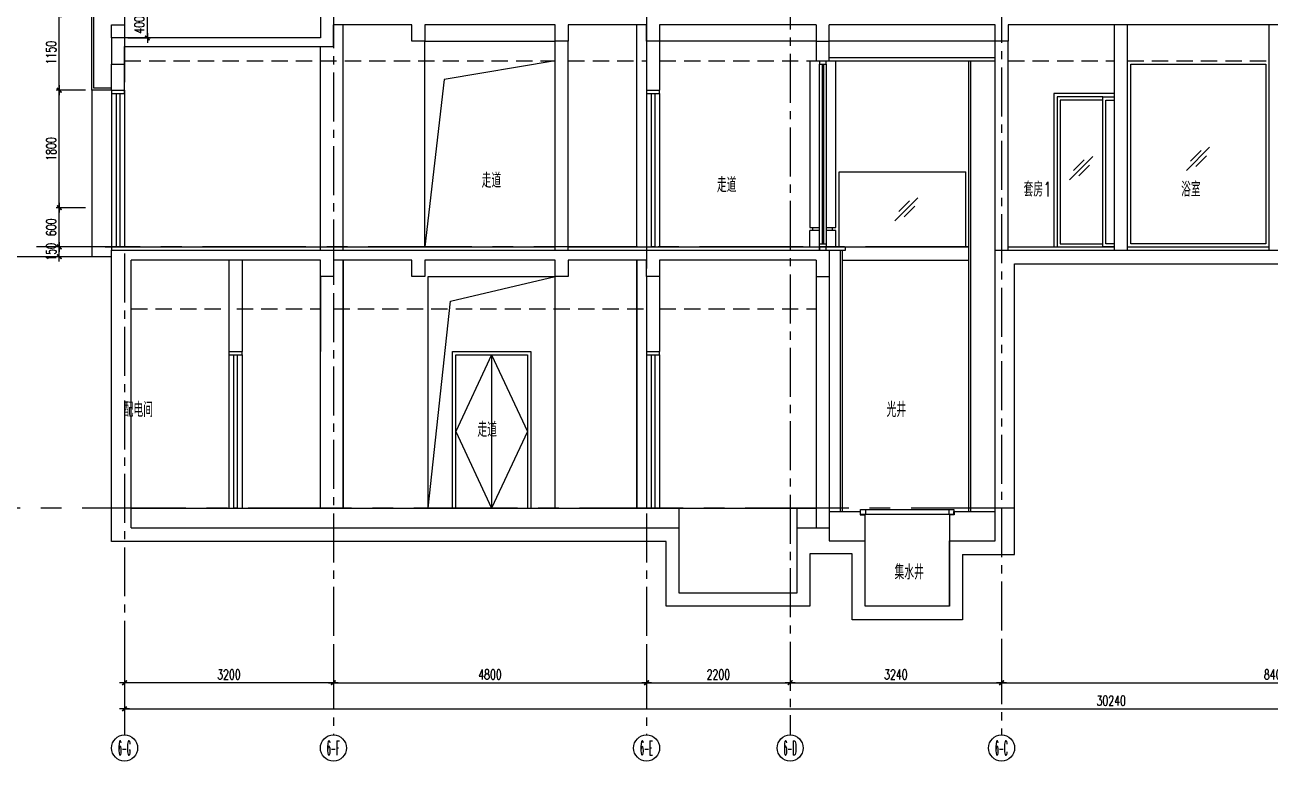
# Model space of a CAD drawing. Extents: x -395226 to -176901, y -140672 to 68263.
# Drawn here: x -263417 to -244335, y -106706 to -95433 of the extents above; entities that cross this region are included whole.
import ezdxf
from ezdxf.enums import TextEntityAlignment as Align

# ---------------------------------------------------------------- set-up
doc = ezdxf.new("R2010")
doc.units = 0
doc.header["$LTSCALE"] = 1000
doc.header["$MEASUREMENT"] = 0
for name, pattern in [('ACAD_ISO08W100', [36, 24, -3, 6, -3]), ('CENTER', [50.8, 31.75, -6.35, 6.35, -6.35]), ('HIDDEN', [0.375, 0.25, -0.125]), ('Plans$0$CENTER2', [1.125, 0.75, -0.125, 0.125, -0.125])]:
    doc.linetypes.add(name, pattern=pattern)
doc.layers.get('0').update_dxf_attribs({"linetype": 'CONTINUOUS'})
doc.layers.get('Defpoints').update_dxf_attribs({"linetype": 'CONTINUOUS'})
for name, color, linetype in [('A-AXIS', 3, 'CONTINUOUS'), ('A-AXIS-TEXT', 7, 'CONTINUOUS'), ('A-COLUMN', 1, 'CONTINUOUS'), ('A-DIM', 201, 'CONTINUOUS'), ('A-DOTE', 8, 'ACAD_ISO08W100'), ('A-FACADE', 5, 'CONTINUOUS'), ('A-FIN-GRAN', 34, 'CONTINUOUS'), ('A-LINE', 8, 'CONTINUOUS'), ('A-PUB-DIM', 3, 'CONTINUOUS'), ('A-SITE', 7, 'CONTINUOUS'), ('A-TEXT-CN', 31, 'CONTINUOUS'), ('A-WALL', 2, 'CONTINUOUS'), ('A-WINDOW', 4, 'CONTINUOUS'), ('CONC 03', 4, 'CONTINUOUS'), ('FIN 02', 7, 'CONTINUOUS'), ('FIN 03', 2, 'CONTINUOUS'), ('Plans$0$Grid', 9, 'Plans$0$CENTER2'), ('Sect 18', 1, 'CONTINUOUS')]:
    doc.layers.add(name, color=color, linetype=linetype)
doc.layers.add('A-STAIR', color=30, linetype='CONTINUOUS', lineweight=0)
doc.styles.add('COMPLEX', font='COMPLEX')
doc.styles.add('DIM_FONT', font='SIMPLEX', dxfattribs={"width": 0.7, "bigfont": 'GBCBIG'})
doc.styles.add('PRC-S', font='tjromans.shx', dxfattribs={"width": 0.7, "bigfont": 'tjhztxt.shx'})
doc.dimstyles.new('DIM100', dxfattribs={"dimscale": 100, "dimtxt": 3, "dimasz": 0.01, "dimexe": 1, "dimexo": 1, "dimgap": 1, "dimtad": 1, "dimdec": 0, "dimzin": 0, "dimdsep": 46, "dimtxsty": 'DIM_FONT', "dimblk1": '_DIMX', "dimblk2": '_DIMX', "dimsah": 1, "dimcen": 0.01, "dimclrd": 256, "dimclre": 256, "dimclrt": 7, "dimadec": 0, "dimazin": 0, "dimtfac": 1, "dimtdec": 0, "dimtix": 1, "dimtmove": 2, "dimatfit": 3, "dimldrblk": '_DIMX', "dimfxl": 0, "dimtolj": 1, "dimtzin": 5, "dimarcsym": 0})

# ---------------------------------------------------------------- blocks, each defined once
blk = doc.blocks.new('double door ele')
for p, q in [((0, 0), (0, 2400)), ((0, 2400), (1200, 2400)), ((600, 2350), (600, 0)), ((1200, 2400), (1200, 0))]:
    blk.add_line(p, q)
blk.add_lwpolyline([(50, 0), (50, 2350), (1150, 2350), (1150, 0)])
at = {"ltscale": 0.5}
for points in [[(600, 2350), (50, 1175), (600, 0)], [(600, 2350), (1150, 1175), (600, 0)]]:
    blk.add_lwpolyline(points, dxfattribs=at)
blk = doc.blocks.new('glass hatch')
at = {"color": 9}
for p, q in [((0, 0), (355, 355)), ((61, 143), (225, 306)), ((143, 61), (306, 225))]:
    blk.add_line(p, q, dxfattribs=at)
blk = doc.blocks.new('A$C2728210C')
for p, q in [((-930, 2350), (0, 2350)), ((0, 2350), (0, 0))]:
    blk.add_line(p, q)
for points in [[(-930, 0), (-750, 0), (-750, 2300), (-930, 2300)], [(-750, 2300), (-50, 2300), (-50, 0), (-750, 0)], [(-930, 50), (-800, 50), (-800, 2250), (-930, 2250)], [(-750, 2250), (-100, 2250), (-100, 50), (-750, 50)]]:
    blk.add_lwpolyline(points)
blk = doc.blocks.new('_DIMX')
blk.add_line((-150, 0), (150, 0))
at = {"const_width": 50}
blk.add_lwpolyline([(-70, -70), (70, 70)], dxfattribs=at)
blk = doc.blocks.new('*D852')
at = {"layer": 'A-DIM', "lineweight": -2}
for p, q in [((-261840, -95233), (-261490, -95233)), ((-261540, -95633), (-261540, -95234)), ((-261840, -95633), (-261490, -95633))]:
    blk.add_line(p, q, dxfattribs=at)
at = {"layer": 'Defpoints', "color": 0}
for p in [(-261890, -95233), (-261540, -95233), (-261890, -95633)]:
    blk.add_point(p, dxfattribs=at)
at = {"layer": 'A-DIM', "lineweight": -2, "xscale": 0.5, "yscale": 0.5, "zscale": 0.5}
for p, rotation in [((-261540, -95233), 90), ((-261540, -95633), 270)]:
    blk.add_blockref('_DIMX', p, dxfattribs=dict(at, rotation=rotation))
at = {"layer": 'A-DIM', "insert": (-261665, -95433), "char_height": 150, "attachment_point": 5, "rotation": 90, "style": 'DIM_FONT'}
blk.add_mtext('\\A1;400', dxfattribs=at)
blk = doc.blocks.new('*D853')
at = {"layer": 'A-DIM', "lineweight": -2}
for p, q in [((-262490, -95283), (-262940, -95283)), ((-262890, -96433), (-262890, -95284)), ((-262490, -96433), (-262940, -96433))]:
    blk.add_line(p, q, dxfattribs=at)
at = {"layer": 'Defpoints', "color": 0}
for p in [(-262890, -95283), (-262440, -95283), (-262440, -96433)]:
    blk.add_point(p, dxfattribs=at)
at = {"layer": 'A-DIM', "lineweight": -2, "xscale": 0.5, "yscale": 0.5, "zscale": 0.5}
for p, rotation in [((-262890, -95283), 90), ((-262890, -96433), 270)]:
    blk.add_blockref('_DIMX', p, dxfattribs=dict(at, rotation=rotation))
at = {"layer": 'A-DIM', "insert": (-263015, -95858), "char_height": 150, "attachment_point": 5, "rotation": 90, "style": 'DIM_FONT'}
blk.add_mtext('\\A1;1150', dxfattribs=at)
blk = doc.blocks.new('*D857')
at = {"layer": 'A-DIM', "lineweight": -2}
for p, q in [((-262490, -96433), (-262940, -96433)), ((-262890, -98233), (-262890, -96434)), ((-262490, -98233), (-262940, -98233))]:
    blk.add_line(p, q, dxfattribs=at)
at = {"layer": 'Defpoints', "color": 0}
for p in [(-262890, -96433), (-262440, -96433), (-262440, -98233)]:
    blk.add_point(p, dxfattribs=at)
at = {"layer": 'A-DIM', "lineweight": -2, "xscale": 0.5, "yscale": 0.5, "zscale": 0.5}
for p, rotation in [((-262890, -96433), 90), ((-262890, -98233), 270)]:
    blk.add_blockref('_DIMX', p, dxfattribs=dict(at, rotation=rotation))
at = {"layer": 'A-DIM', "insert": (-263015, -97333), "char_height": 150, "attachment_point": 5, "rotation": 90, "style": 'DIM_FONT'}
blk.add_mtext('\\A1;1800', dxfattribs=at)
blk = doc.blocks.new('*D858')
at = {"layer": 'A-DIM', "lineweight": -2}
for p, q in [((-262490, -98233), (-262940, -98233)), ((-262890, -98833), (-262890, -98234)), ((-262490, -98833), (-262940, -98833))]:
    blk.add_line(p, q, dxfattribs=at)
at = {"layer": 'Defpoints', "color": 0}
for p in [(-262890, -98233), (-262440, -98233), (-262440, -98833)]:
    blk.add_point(p, dxfattribs=at)
at = {"layer": 'A-DIM', "lineweight": -2, "xscale": 0.5, "yscale": 0.5, "zscale": 0.5}
for p, rotation in [((-262890, -98233), 90), ((-262890, -98833), 270)]:
    blk.add_blockref('_DIMX', p, dxfattribs=dict(at, rotation=rotation))
at = {"layer": 'A-DIM', "insert": (-263015, -98533), "char_height": 150, "attachment_point": 5, "rotation": 90, "style": 'DIM_FONT'}
blk.add_mtext('\\A1;600', dxfattribs=at)
blk = doc.blocks.new('*D859')
at = {"layer": 'A-DIM', "lineweight": -2}
for p, q in [((-262490, -98833), (-262940, -98833)), ((-262890, -98833), (-262890, -98832)), ((-262890, -98983), (-262890, -98833)), ((-262490, -98983), (-262940, -98983)), ((-262890, -98984), (-262890, -98984))]:
    blk.add_line(p, q, dxfattribs=at)
at = {"layer": 'Defpoints', "color": 0}
for p in [(-262890, -98833), (-262440, -98833), (-262440, -98983)]:
    blk.add_point(p, dxfattribs=at)
at = {"layer": 'A-DIM', "lineweight": -2, "xscale": 0.5, "yscale": 0.5, "zscale": 0.5}
for p, rotation in [((-262890, -98833), 270), ((-262890, -98983), 90)]:
    blk.add_blockref('_DIMX', p, dxfattribs=dict(at, rotation=rotation))
at = {"layer": 'A-DIM', "insert": (-263015, -98908), "char_height": 150, "attachment_point": 5, "rotation": 90, "style": 'DIM_FONT'}
blk.add_mtext('\\A1;150', dxfattribs=at)
blk = doc.blocks.new('A$C6CD4606C')
for p, q in [((-200, 2350), (-200, 0)), ((0, 2350), (0, 0))]:
    blk.add_line(p, q)
blk.add_lwpolyline([(-200, 2400), (-200, 2350), (0, 2350), (0, 2400)])
blk.add_lwpolyline([(-75, 2350), (-75, 0), (-125, 0), (-125, 2350)], close=True)
blk = doc.blocks.new('*D873')
at = {"layer": 'A-PUB-DIM', "lineweight": -2}
for p, q in [((-258690, -104956), (-258690, -105556)), ((-253890, -104956), (-253890, -105556)), ((-258689, -105506), (-253890, -105506))]:
    blk.add_line(p, q, dxfattribs=at)
at = {"layer": 'Defpoints', "color": 0}
for p in [(-258690, -104906), (-253890, -104906), (-253890, -105506)]:
    blk.add_point(p, dxfattribs=at)
at = {"layer": 'A-PUB-DIM', "lineweight": -2, "xscale": 0.5, "yscale": 0.5, "zscale": 0.5, "rotation": 180}
blk.add_blockref('_DIMX', (-258690, -105506), dxfattribs=at)
at = {"layer": 'A-PUB-DIM', "lineweight": -2, "xscale": 0.5, "yscale": 0.5, "zscale": 0.5}
blk.add_blockref('_DIMX', (-253890, -105506), dxfattribs=at)
at = {"layer": 'A-PUB-DIM', "insert": (-256290, -105381), "char_height": 150, "attachment_point": 5, "style": 'DIM_FONT'}
blk.add_mtext('\\A1;4800', dxfattribs=at)
blk = doc.blocks.new('*D874')
at = {"layer": 'A-PUB-DIM', "lineweight": -2}
for p, q in [((-253890, -104956), (-253890, -105556)), ((-251690, -104956), (-251690, -105556)), ((-253889, -105506), (-251690, -105506))]:
    blk.add_line(p, q, dxfattribs=at)
at = {"layer": 'Defpoints', "color": 0}
for p in [(-253890, -104906), (-251690, -104906), (-251690, -105506)]:
    blk.add_point(p, dxfattribs=at)
at = {"layer": 'A-PUB-DIM', "lineweight": -2, "xscale": 0.5, "yscale": 0.5, "zscale": 0.5, "rotation": 180}
blk.add_blockref('_DIMX', (-253890, -105506), dxfattribs=at)
at = {"layer": 'A-PUB-DIM', "lineweight": -2, "xscale": 0.5, "yscale": 0.5, "zscale": 0.5}
blk.add_blockref('_DIMX', (-251690, -105506), dxfattribs=at)
at = {"layer": 'A-PUB-DIM', "insert": (-252790, -105381), "char_height": 150, "attachment_point": 5, "style": 'DIM_FONT'}
blk.add_mtext('\\A1;2200', dxfattribs=at)
blk = doc.blocks.new('*D875')
at = {"layer": 'A-PUB-DIM', "lineweight": -2}
for p, q in [((-251690, -104956), (-251690, -105556)), ((-248450, -104956), (-248450, -105556)), ((-251689, -105506), (-248450, -105506))]:
    blk.add_line(p, q, dxfattribs=at)
at = {"layer": 'Defpoints', "color": 0}
for p in [(-251690, -104906), (-248450, -104906), (-248450, -105506)]:
    blk.add_point(p, dxfattribs=at)
at = {"layer": 'A-PUB-DIM', "lineweight": -2, "xscale": 0.5, "yscale": 0.5, "zscale": 0.5, "rotation": 180}
blk.add_blockref('_DIMX', (-251690, -105506), dxfattribs=at)
at = {"layer": 'A-PUB-DIM', "lineweight": -2, "xscale": 0.5, "yscale": 0.5, "zscale": 0.5}
blk.add_blockref('_DIMX', (-248450, -105506), dxfattribs=at)
at = {"layer": 'A-PUB-DIM', "insert": (-250070, -105381), "char_height": 150, "attachment_point": 5, "style": 'DIM_FONT'}
blk.add_mtext('\\A1;3240', dxfattribs=at)
blk = doc.blocks.new('*D876')
at = {"layer": 'A-PUB-DIM', "lineweight": -2}
for p, q in [((-248450, -104956), (-248450, -105556)), ((-240050, -104956), (-240050, -105556)), ((-248449, -105506), (-240050, -105506))]:
    blk.add_line(p, q, dxfattribs=at)
at = {"layer": 'Defpoints', "color": 0}
for p in [(-248450, -104906), (-240050, -104906), (-240050, -105506)]:
    blk.add_point(p, dxfattribs=at)
at = {"layer": 'A-PUB-DIM', "lineweight": -2, "xscale": 0.5, "yscale": 0.5, "zscale": 0.5, "rotation": 180}
blk.add_blockref('_DIMX', (-248450, -105506), dxfattribs=at)
at = {"layer": 'A-PUB-DIM', "lineweight": -2, "xscale": 0.5, "yscale": 0.5, "zscale": 0.5}
blk.add_blockref('_DIMX', (-240050, -105506), dxfattribs=at)
at = {"layer": 'A-PUB-DIM', "insert": (-244250, -105381), "char_height": 150, "attachment_point": 5, "style": 'DIM_FONT'}
blk.add_mtext('\\A1;8400', dxfattribs=at)
blk = doc.blocks.new('*D878')
at = {"layer": 'A-PUB-DIM', "lineweight": -2}
for p, q in [((-261890, -104648), (-261890, -105956)), ((-231650, -104648), (-231650, -105956)), ((-261889, -105906), (-231650, -105906))]:
    blk.add_line(p, q, dxfattribs=at)
at = {"layer": 'Defpoints', "color": 0}
for p in [(-261890, -104598), (-231650, -104598), (-231650, -105906)]:
    blk.add_point(p, dxfattribs=at)
at = {"layer": 'A-PUB-DIM', "lineweight": -2, "xscale": 0.5, "yscale": 0.5, "zscale": 0.5, "rotation": 180}
blk.add_blockref('_DIMX', (-261890, -105906), dxfattribs=at)
at = {"layer": 'A-PUB-DIM', "lineweight": -2, "xscale": 0.5, "yscale": 0.5, "zscale": 0.5}
blk.add_blockref('_DIMX', (-231650, -105906), dxfattribs=at)
at = {"layer": 'A-PUB-DIM', "insert": (-246770, -105781), "char_height": 150, "attachment_point": 5, "style": 'DIM_FONT'}
blk.add_mtext('\\A1;30240', dxfattribs=at)
blk = doc.blocks.new('_AXISO')
blk.add_circle((0, 0), 0.5)
at = {"layer": 'A-AXIS-TEXT', "style": 'COMPLEX', "width": 1.041667}
blk.add_attdef('A', text='', height=0.56, dxfattribs=at).set_placement((-0.25, -0.28), (0.25, -0.28), align=Align.FIT)
blk = doc.blocks.new('*D879')
at = {"layer": 'A-PUB-DIM', "lineweight": -2}
for p, q in [((-261890, -104956), (-261890, -105556)), ((-258690, -104956), (-258690, -105556)), ((-258690, -105506), (-261889, -105506))]:
    blk.add_line(p, q, dxfattribs=at)
at = {"layer": 'Defpoints', "color": 0}
for p in [(-261890, -104906), (-258690, -104906), (-261890, -105506)]:
    blk.add_point(p, dxfattribs=at)
at = {"layer": 'A-PUB-DIM', "lineweight": -2, "xscale": 0.5, "yscale": 0.5, "zscale": 0.5, "rotation": 180}
blk.add_blockref('_DIMX', (-261890, -105506), dxfattribs=at)
at = {"layer": 'A-PUB-DIM', "lineweight": -2, "xscale": 0.5, "yscale": 0.5, "zscale": 0.5}
blk.add_blockref('_DIMX', (-258690, -105506), dxfattribs=at)
at = {"layer": 'A-PUB-DIM', "insert": (-260290, -105381), "char_height": 150, "attachment_point": 5, "style": 'DIM_FONT'}
blk.add_mtext('\\A1;3200', dxfattribs=at)

msp = doc.modelspace()

# ---------------------------------------------------------------- linework, layer by layer
at = {"layer": 'A-COLUMN'}
for p, q in [((-262089.7, -103343.4), (-262089.7, -98883.4)), ((-262089.7, -98883.4), (-251089.7, -98883.4)), ((-261789.7, -103133.4), (-261789.7, -99033.4)), ((-251289.7, -99033.4), (-251289.7, -99283.4)), ((-251089.7, -98883.4), (-251089.7, -99283.4)), ((-248549.7, -98883.4), (-231549.7, -98883.4)), ((-248549.7, -103333.4), (-248549.7, -98883.4)), ((-251289.7, -99283.4), (-251089.7, -99283.4)), ((-261789.7, -103133.4), (-253389.7, -103133.4)), ((-251589.7, -103133.4), (-251089.7, -103133.4)), ((-251089.7, -103133.4), (-251089.7, -103333.4)), ((-250539.7, -104333.4), (-250539.7, -103133.4)), ((-253589.7, -103343.4), (-262089.7, -103343.4)), ((-251089.7, -103333.4), (-250539.7, -103333.4)), ((-249249.7, -104333.4), (-249249.7, -103333.4)), ((-249249.7, -103333.4), (-248549.7, -103333.4)), ((-250739.7, -104543.4), (-250739.7, -103533.4)), ((-249049.7, -103543.4), (-249049.7, -104543.4)), ((-249049.7, -104543.4), (-250739.7, -104543.4))]:
    msp.add_line(p, q, dxfattribs=at)
for points in [[(-258889.7, -95283.4), (-258889.7, -95633.4), (-262089.7, -95633.4)], [(-262089.7, -95633.4), (-262089.7, -96033.4), (-261889.7, -96033.4), (-261889.7, -95763.4), (-258689.7, -95763.4), (-258689.7, -95433.4)], [(-257489.7, -95433.4), (-258689.7, -95433.4)], [(-257289.7, -95433.4), (-257289.7, -95683.4), (-257489.7, -95683.4), (-257489.7, -95433.4)], [(-255289.7, -95433.4), (-257289.7, -95433.4)], [(-255089.7, -95433.4), (-255089.7, -95683.4), (-255289.7, -95683.4), (-255289.7, -95433.4)], [(-253889.7, -95433.4), (-255089.7, -95433.4)], [(-253689.7, -95433.4), (-253689.7, -95683.4), (-253889.7, -95683.4), (-253889.7, -95433.4)], [(-251289.7, -95433.4), (-253689.7, -95433.4)], [(-251289.7, -95433.4), (-251289.7, -95683.4), (-251089.7, -95683.4), (-251089.7, -95433.4)], [(-248549.7, -95433.4), (-251089.7, -95433.4)], [(-248349.7, -95433.4), (-248349.7, -95683.4), (-248549.7, -95683.4), (-248549.7, -95433.4)], [(-240149.7, -95433.4), (-248349.7, -95433.4)], [(-251139.7, -98883.4), (-251139.7, -98833.4), (-251239.7, -98833.4), (-251239.7, -98883.4)], [(-258889.7, -99033.4), (-261789.7, -99033.4)], [(-258689.7, -99033.4), (-258689.7, -99283.4), (-258889.7, -99283.4), (-258889.7, -99033.4)], [(-257489.7, -99033.4), (-258689.7, -99033.4)], [(-257289.7, -99033.4), (-257289.7, -99283.4), (-257489.7, -99283.4), (-257489.7, -99033.4)], [(-255289.7, -99033.4), (-257289.7, -99033.4)], [(-255089.7, -99033.4), (-255089.7, -99283.4), (-255289.7, -99283.4), (-255289.7, -99033.4)], [(-253889.7, -99033.4), (-255089.7, -99033.4)], [(-253689.7, -99033.4), (-253689.7, -99283.4), (-253889.7, -99283.4), (-253889.7, -99033.4)], [(-251289.7, -99033.4), (-253689.7, -99033.4)], [(-249049.7, -103543.4), (-248249.7, -103543.4), (-248249.7, -99093.4), (-231549.7, -99093.4)], [(-251589.7, -103133.4), (-251589.7, -104133.4), (-253389.7, -104133.4), (-253389.7, -103133.4)], [(-250739.7, -103533.4), (-251389.7, -103533.4), (-251389.7, -104333.4), (-253589.7, -104333.4), (-253589.7, -103343.4)], [(-249249.7, -104333.4), (-250539.7, -104333.4)]]:
    msp.add_lwpolyline(points, dxfattribs=at)
at = {"layer": 'A-DOTE', "linetype": 'CENTER', "ltscale": 0.05}
for p, q in [((-248949.7, -98833.4), (-267480.5, -98833.4)), ((-248249.7, -102833.4), (-267480.5, -102833.4))]:
    msp.add_line(p, q, dxfattribs=at)
at = {"layer": 'A-FACADE'}
for p, q in [((-258539.7, -98883.4), (-258539.7, -95433.4)), ((-254039.7, -98833.4), (-254039.7, -95433.4)), ((-258889.7, -98883.4), (-258889.7, -95763.4)), ((-257289.7, -98833.4), (-257289.7, -95683.4)), ((-251389.7, -95983.4), (-251389.7, -98533.4)), ((-251089.7, -95933.4), (-248549.7, -95933.4)), ((-251089.7, -95983.4), (-248549.7, -95983.4)), ((-250989.7, -98533.4), (-250989.7, -95983.4)), ((-251389.7, -98533.4), (-251239.7, -98533.4)), ((-251239.7, -98583.4), (-251389.7, -98583.4)), ((-251389.7, -98833.4), (-251389.7, -98583.4)), ((-251339.7, -98583.4), (-251339.7, -98533.4)), ((-251139.7, -98533.4), (-250989.7, -98533.4)), ((-250989.7, -98583.4), (-251139.7, -98583.4)), ((-251039.7, -98583.4), (-251039.7, -98533.4)), ((-250989.7, -98833.4), (-250989.7, -98583.4)), ((-262089.7, -98833.4), (-255289.7, -98833.4)), ((-262089.7, -98833.4), (-262089.7, -98883.4)), ((-255089.7, -98833.4), (-251239.7, -98833.4)), ((-248349.7, -98833.4), (-246719.7, -98833.4)), ((-246519.7, -98833.4), (-244349.7, -98833.4)), ((-258889.7, -102833.4), (-258889.7, -99033.4)), ((-258539.7, -99033.4), (-258539.7, -102833.4)), ((-254039.7, -99033.4), (-254039.7, -102833.4)), ((-257239.7, -102833.4), (-257239.7, -99283.4)), ((-255289.7, -102833.4), (-255289.7, -99283.4)), ((-261789.7, -102833.4), (-251289.7, -102833.4)), ((-251089.7, -102883.4), (-250614.7, -102883.4)), ((-249174.7, -102883.4), (-248549.7, -102883.4))]:
    msp.add_line(p, q, dxfattribs=at)
for points in [[(-251589.7, -102833.4), (-251589.7, -104133.4), (-253389.7, -104133.4), (-253389.7, -102833.4)], [(-250614.7, -102883.4), (-250614.7, -102933.4), (-250539.7, -102933.4)], [(-249249.7, -102933.4), (-249249.7, -104333.4), (-250539.7, -104333.4), (-250539.7, -102933.4)], [(-249174.7, -102883.4), (-249174.7, -102933.4), (-249249.7, -102933.4)]]:
    msp.add_lwpolyline(points, dxfattribs=at)
at = {"layer": 'A-FIN-GRAN'}
for p, q in [((-248949.7, -102883.4), (-248949.7, -95983.4)), ((-248919.7, -102883.4), (-248919.7, -95983.4)), ((-262389.7, -96433.4), (-262389.7, -98833.4)), ((-251139.7, -98833.4), (-250839.7, -98833.4)), ((-250839.7, -98883.4), (-250839.7, -98833.4)), ((-250839.7, -98833.4), (-248949.7, -98833.4)), ((-251089.7, -98883.4), (-250839.7, -98883.4)), ((-250919.7, -102883.4), (-250919.7, -98883.4)), ((-250889.7, -102883.4), (-250889.7, -98883.4))]:
    msp.add_line(p, q, dxfattribs=at)
for points in [[(-262089.7, -96433.4), (-262389.7, -96433.4), (-262389.7, -95273.4), (-262359.7, -95273.4)], [(-262089.7, -96403.4), (-262359.7, -96403.4), (-262359.7, -95273.4)], [(-262089.7, -98833.4), (-262389.7, -98833.4), (-262389.7, -98983.4)]]:
    msp.add_lwpolyline(points, dxfattribs=at)
at = {"layer": 'A-LINE'}
for p, q in [((-257289.7, -95683.4), (-255289.7, -95683.4)), ((-251239.7, -98783.4), (-251239.7, -96033.4)), ((-251139.7, -96033.4), (-251139.7, -98783.4)), ((-257239.7, -99283.4), (-255289.7, -99283.4))]:
    msp.add_line(p, q, dxfattribs=at)
at = {"layer": 'A-LINE', "color": 8}
msp.add_lwpolyline([(-255289.7, -95983.4), (-256991.1, -96266.9), (-257289.7, -98833.4)], dxfattribs=at)
at = {"layer": 'A-LINE'}
msp.add_lwpolyline([(-257239.7, -102833.4), (-256894, -99662.2), (-255289.7, -99283.4)], dxfattribs=at)
for points in [[(-250609.7, -102853.4), (-249179.7, -102853.4), (-249179.7, -102928.4), (-250609.7, -102928.4)], [(-250609.7, -102853.4), (-250534.7, -102853.4), (-250534.7, -102928.4), (-250609.7, -102928.4)], [(-249254.7, -102853.4), (-249179.7, -102853.4), (-249179.7, -102928.4), (-249254.7, -102928.4)], [(-250614.7, -102883.4), (-250614.7, -102933.4), (-250564.7, -102933.4), (-250564.7, -102928.4), (-250609.7, -102928.4), (-250609.7, -102883.4)], [(-249174.7, -102883.4), (-249174.7, -102933.4), (-249224.7, -102933.4), (-249224.7, -102928.4), (-249179.7, -102928.4), (-249179.7, -102883.4)]]:
    msp.add_lwpolyline(points, close=True, dxfattribs=at)
at = {"layer": 'A-SITE', "ltscale": 0.05}
msp.add_line((-250889.7, -99033.4), (-248949.7, -99033.4), dxfattribs=at)
msp.add_lwpolyline([(-262089.7, -98983.4), (-273494.7, -98983.4)], dxfattribs=at)
at = {"layer": 'A-STAIR', "linetype": 'HIDDEN'}
for p, q in [((-261889.7, -95983.4), (-255289.7, -95983.4)), ((-255089.7, -95983.4), (-253889.7, -95983.4)), ((-253689.7, -95983.4), (-251239.7, -95983.4)), ((-248349.7, -95983.4), (-246719.7, -95983.4)), ((-246519.7, -95983.4), (-244349.7, -95983.4)), ((-261789.7, -99783.4), (-260369.7, -99783.4)), ((-260169.7, -99783.4), (-258889.7, -99783.4)), ((-258689.7, -99783.4), (-253889.7, -99783.4)), ((-253689.7, -99783.4), (-251289.7, -99783.4))]:
    msp.add_line(p, q, dxfattribs=at)
at = {"layer": 'A-WALL'}
for p, q in [((-262089.7, -96433.4), (-262089.7, -96033.4)), ((-261889.7, -96433.4), (-261889.7, -96033.4)), ((-262089.7, -96433.4), (-261889.7, -96433.4))]:
    msp.add_line(p, q, dxfattribs=at)
msp.add_lwpolyline([(-262089.7, -95633.4), (-262089.7, -95433.4), (-261889.7, -95433.4), (-261889.7, -95633.4)], dxfattribs=at)
at = {"layer": 'A-WINDOW'}
for p, q in [((-251199.7, -96033.4), (-251199.7, -98783.4)), ((-251179.7, -96033.4), (-251179.7, -98783.4)), ((-250939.7, -97683.4), (-248999.7, -97683.4)), ((-248999.7, -98833.4), (-248999.7, -97683.4))]:
    msp.add_line(p, q, dxfattribs=at)
for points in [[(-251238.7, -95983.4), (-251238.7, -96033.4), (-251138.7, -96033.4), (-251138.7, -95983.4)], [(-250939.7, -98833.4), (-250939.7, -97683.5)], [(-251239.7, -98833.4), (-251239.7, -98783.4), (-251139.7, -98783.4), (-251139.7, -98833.4)]]:
    msp.add_lwpolyline(points, dxfattribs=at)
msp.add_lwpolyline([(-246469.7, -96033.4), (-244399.7, -96033.4), (-244399.7, -98783.4), (-246469.7, -98783.4)], close=True, dxfattribs=at)
at = {"layer": 'CONC 03', "color": 3}
for p, q in [((-251239.7, -98883.4), (-251239.7, -98833.4)), ((-251239.7, -98833.4), (-251139.7, -98833.4)), ((-251139.7, -98883.4), (-251139.7, -98833.4))]:
    msp.add_line(p, q, dxfattribs=at)
at = {"layer": 'FIN 02'}
for p, q in [((-258539.7, -98833.4), (-258539.7, -95433.4)), ((-258889.7, -98833.4), (-258889.7, -95883.4)), ((-262189.7, -98833.4), (-262089.7, -98833.4)), ((-262089.7, -98833.4), (-262089.7, -98833.4)), ((-258539.7, -102833.4), (-258539.7, -99033.4)), ((-254039.7, -102833.4), (-254039.7, -99033.4))]:
    msp.add_line(p, q, dxfattribs=at)
at = {"layer": 'FIN 03'}
for p, q in [((-246719.7, -98883.4), (-246719.7, -95433.4)), ((-246519.7, -98883.4), (-246519.7, -95433.4)), ((-244349.7, -98883.4), (-244349.7, -95433.4)), ((-255289.7, -98883.4), (-255289.7, -95683.4)), ((-255089.7, -98883.4), (-255089.7, -95683.4)), ((-253889.7, -95683.4), (-253889.7, -96433.4)), ((-253689.7, -95683.4), (-253689.7, -96433.4)), ((-248549.7, -98883.4), (-248549.7, -95683.4)), ((-248349.7, -98883.4), (-248349.7, -95683.4)), ((-253889.7, -96433.4), (-253689.7, -96433.4)), ((-260289.7, -99033.4), (-260289.7, -100433.4)), ((-260089.7, -99033.4), (-260089.7, -100433.4)), ((-258889.7, -99283.4), (-258889.7, -100433.4)), ((-253889.7, -99283.4), (-253889.7, -100433.4)), ((-253689.7, -99283.4), (-253689.7, -100433.4)), ((-251289.7, -99283.4), (-251289.7, -103133.4)), ((-251089.7, -99283.4), (-251089.7, -103133.4)), ((-260289.7, -100433.4), (-260089.7, -100433.4)), ((-253889.7, -100433.4), (-253689.7, -100433.4))]:
    msp.add_line(p, q, dxfattribs=at)
msp.add_lwpolyline([(-251289.7, -95683.4), (-251289.7, -95983.4), (-251089.7, -95983.4), (-251089.7, -95683.4)], dxfattribs=at)
at = {"layer": 'Plans$0$Grid', "color": 8}
for p, q in [((-258689.7, -89414.4), (-258689.7, -106306.4)), ((-253889.7, -89414.4), (-253889.7, -106306.4)), ((-251689.7, -90253.5), (-251689.7, -106306.4)), ((-248449.7, -91583.4), (-248449.7, -106306.4)), ((-261889.7, -92183.4), (-261889.7, -101306.4)), ((-261889.7, -92183.4), (-261889.7, -106306.4))]:
    msp.add_line(p, q, dxfattribs=at)
at = {"layer": 'Sect 18'}
for p, q in [((-251289.7, -95683.4), (-253689.7, -95683.4)), ((-248549.7, -95683.4), (-251089.7, -95683.4))]:
    msp.add_line(p, q, dxfattribs=at)

# ---------------------------------------------------------------- block references
at = {"layer": 'A-AXIS'}
ref = msp.add_blockref('_AXISO', (-261889.7, -106506.4), dxfattribs=dict(at, xscale=400.0000000232831, yscale=399.9999999941792, zscale=400))
ref.add_attrib('A', '6-G', dxfattribs={"layer": 'A-AXIS-TEXT', "height": 224, "style": 'COMPLEX', "width": 0.287528}).set_placement((-261989.7, -106618.4), (-261793.4, -106618.4), align=Align.FIT)
ref = msp.add_blockref('_AXISO', (-258689.7, -106506.4), dxfattribs=dict(at, xscale=400.0000000232831, yscale=399.9999999941792, zscale=400))
ref.add_attrib('A', '6-F', dxfattribs={"layer": 'A-AXIS-TEXT', "height": 224, "style": 'COMPLEX', "width": 0.296803}).set_placement((-258789.7, -106618.4), (-258593.4, -106618.4), align=Align.FIT)
ref = msp.add_blockref('_AXISO', (-253889.7, -106506.4), dxfattribs=dict(at, xscale=400.0000000232831, yscale=399.9999999941792, zscale=400))
ref.add_attrib('A', '6-E', dxfattribs={"layer": 'A-AXIS-TEXT', "height": 224, "style": 'COMPLEX', "width": 0.296803}).set_placement((-253989.7, -106618.4), (-253793.4, -106618.4), align=Align.FIT)
ref = msp.add_blockref('_AXISO', (-251689.7, -106506.4), dxfattribs=dict(at, xscale=400.0000000232831, yscale=399.9999999941792, zscale=400))
ref.add_attrib('A', '6-D', dxfattribs={"layer": 'A-AXIS-TEXT', "height": 224, "style": 'COMPLEX', "width": 0.292092}).set_placement((-251789.7, -106618.4), (-251593.4, -106618.4), align=Align.FIT)
ref = msp.add_blockref('_AXISO', (-248449.7, -106506.4), dxfattribs=dict(at, xscale=400.0000000232831, yscale=399.9999999941792, zscale=400))
ref.add_attrib('A', '6-C', dxfattribs={"layer": 'A-AXIS-TEXT', "height": 224, "style": 'COMPLEX', "width": 0.301669}).set_placement((-248549.7, -106618.4), (-248353.4, -106618.4), align=Align.FIT)
at = {"layer": 'A-WINDOW'}
for name, p in [('A$C6CD4606C', (-261889.7, -98833.4)), ('A$C6CD4606C', (-253689.7, -98833.4)), ('glass hatch', (-245617.7, -97661.5)), ('glass hatch', (-247408.3, -97803.9)), ('glass hatch', (-250086, -98434.4)), ('A$C6CD4606C', (-260089.7, -102833.4)), ('double door ele', (-256864.7, -102833.4)), ('A$C6CD4606C', (-253689.7, -102833.4))]:
    msp.add_blockref(name, p, dxfattribs=at)
at = {"layer": 'A-WINDOW', "xscale": -1}
msp.add_blockref('A$C2728210C', (-247649.7, -98833.4), dxfattribs=at)

# ---------------------------------------------------------------- texts
at = {"layer": 'A-TEXT-CN', "style": 'PRC-S', "width": 0.7}
for s, p in [('走道', (-256417.5, -97926.9)), ('走道', (-252811.3, -97995.6)), ('套房1', (-248112.1, -98063.1)), ('浴室', (-245698.5, -98063.1)), ('配电间', (-261902.8, -101437.2)), ('光井', (-250211.4, -101437.2)), ('走道', (-256482.2, -101742.4)), ('集水井', (-250090.3, -103925.8))]:
    msp.add_text(s, height=225, dxfattribs=at).set_placement(p)

# ---------------------------------------------------------------- dimensions: what is measured, and where the dimension line sits
at = {"layer": 'A-DIM'}
for p1, p2, distance, picture, middle in [((-262439.7, -96433.4), (-262439.7, -95283.4), 450, '*D853', (-263014.7, -95858.4)), ((-261889.7, -95633.4), (-261889.7, -95233.4), -350, '*D852', (-261664.7, -95433.4)), ((-262439.7, -98233.4), (-262439.7, -96433.4), 450, '*D857', (-263014.7, -97333.4)), ((-262439.7, -98833.4), (-262439.7, -98233.4), 450, '*D858', (-263014.7, -98533.4)), ((-262439.7, -98983.4), (-262439.7, -98833.4), 450, '*D859', (-263014.7, -98908.4))]:
    dim = msp.add_aligned_dim(p1=p1, p2=p2, distance=distance, dimstyle='DIM100', override={"dimscale": 50, "dimclrt": 256}, dxfattribs=at)
    dim.commit()
    dim.dimension.update_dxf_attribs({"geometry": picture, "text_midpoint": middle})
at = {"layer": 'A-PUB-DIM'}
for base, p1, p2, picture, middle in [((-231649.7, -105906.4), (-261889.7, -104598), (-231649.7, -104598), '*D878', (-246769.7, -105781.4)), ((-253889.7, -105506.4), (-258689.7, -104905.7), (-253889.7, -104905.7), '*D873', (-256289.7, -105381.4)), ((-251689.7, -105506.4), (-253889.7, -104905.7), (-251689.7, -104905.7), '*D874', (-252789.7, -105381.4)), ((-248449.7, -105506.4), (-251689.7, -104905.7), (-248449.7, -104905.7), '*D875', (-250069.7, -105381.4)), ((-240049.7, -105506.4), (-248449.7, -104905.7), (-240049.7, -104905.7), '*D876', (-244249.7, -105381.4))]:
    dim = msp.add_linear_dim(base=base, p1=p1, p2=p2, angle=180, dimstyle='DIM100', override={"dimscale": 50, "dimclrt": 256}, dxfattribs=at)
    dim.commit()
    dim.dimension.update_dxf_attribs({"geometry": picture, "text_midpoint": middle})
dim = msp.add_linear_dim(base=(-261889.7, -105506.4), p1=(-258689.7, -104905.7), p2=(-261889.7, -104905.7), dimstyle='DIM100', override={"dimscale": 50, "dimclrt": 256}, dxfattribs=at)
dim.commit()
dim.dimension.update_dxf_attribs({"geometry": '*D879', "text_midpoint": (-260289.7, -105381.4)})

doc.saveas('drawing.dxf')
